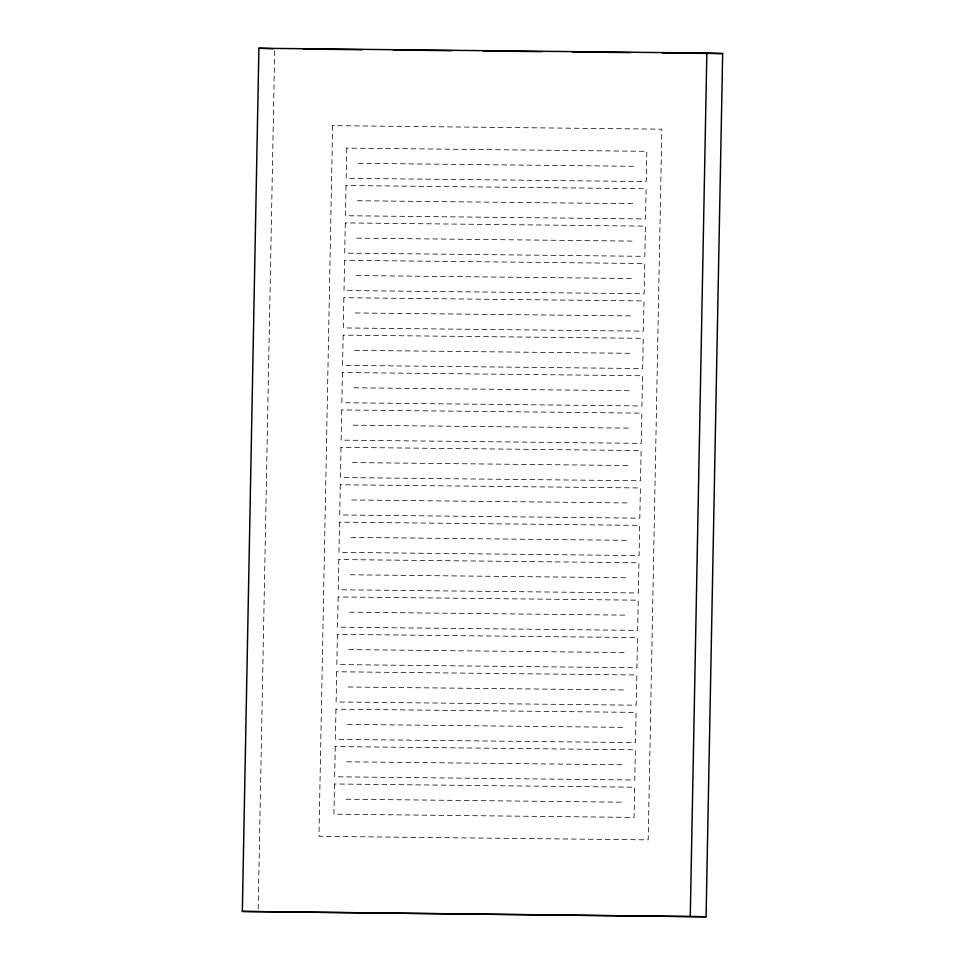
<?xml version="1.0" encoding="UTF-8"?>
<svg xmlns="http://www.w3.org/2000/svg" width="965" height="965" viewBox="0 0 965 965"><rect width="100%" height="100%" fill="white"/><g stroke="black" fill="none" stroke-linecap="round" stroke-linejoin="round"><path stroke-width="0.72" stroke-dasharray="4.83 3.62" d="M258.198 908.921L274.687 50.264M358.208 163.326L634.813 166.306M357.484 200.732L634.089 203.712M356.773 238.138L633.378 241.117M356.049 275.544L632.654 278.523M355.337 312.95L631.93 315.917M354.613 350.355L631.219 353.323M353.902 387.761L630.495 390.729M353.178 425.167L629.783 428.134M352.466 462.561L629.059 465.54M351.743 499.967L628.348 502.946M351.031 537.372L627.624 540.352M350.307 574.778L626.912 577.758M349.583 612.184L626.188 615.151M348.872 649.59L625.477 652.557M348.148 686.996L624.753 689.963M347.436 724.401L624.041 727.369M346.712 761.795L623.318 764.775M346.001 799.201L622.594 802.18M332.611 125.643L318.969 836.329L648.203 839.864L661.845 129.177L332.611 125.643M334.529 783.978L333.95 814.183L634.065 817.415L634.644 787.199L334.529 783.978M335.253 746.572L334.662 776.777L634.789 780.01L635.368 749.793L335.253 746.572M335.965 709.166L335.386 739.371L635.501 742.604L636.08 712.387L335.965 709.166M336.689 671.761L336.109 701.965L636.225 705.198L636.803 674.981L336.689 671.761M337.4 634.355L336.821 664.571L636.936 667.792L637.515 637.575L337.4 634.355M338.124 596.949L337.545 627.166L637.66 630.386L638.239 600.182L338.124 596.949M338.836 559.543L338.257 589.76L638.372 592.98L638.963 562.776L338.836 559.543M339.559 522.137L338.98 552.354L639.095 555.575L639.674 525.37L339.559 522.137M340.271 484.744L339.692 514.948L639.819 518.181L640.398 487.964L340.271 484.744M340.995 447.338L340.416 477.542L640.531 480.775L641.11 450.558L340.995 447.338M341.707 409.932L341.128 440.137L641.255 443.369L641.834 413.153L341.707 409.932M342.43 372.526L341.851 402.731L641.966 405.963L642.545 375.747L342.43 372.526M343.142 335.12L342.563 365.337L642.69 368.558L643.269 338.341L343.142 335.12M343.866 297.715L343.287 327.931L643.402 331.152L643.981 300.947L343.866 297.715M344.589 260.309L343.998 290.525L644.125 293.746L644.704 263.541L344.589 260.309M345.301 222.903L344.722 253.12L644.837 256.34L645.416 226.136L345.301 222.903M346.025 185.509L345.446 215.714L645.561 218.946L646.14 188.73L346.025 185.509M346.737 148.103L346.158 178.308L646.273 181.541L646.852 151.324L346.737 148.103"/><path stroke-width="1.45" d="M242.336 911.43L258.909 48.25L706.85 53.063L722.664 53.57L706.078 916.75L242.336 911.43L706.091 916.75M690.277 916.243L706.85 53.063M303.275 49.07L361.899 49.698M393.467 50.035L452.09 50.663M483.658 51L542.282 51.64M572.341 51.953L630.965 52.593M662.533 52.93L722.664 53.57M258.909 48.25L273.288 48.708"/></g></svg>
